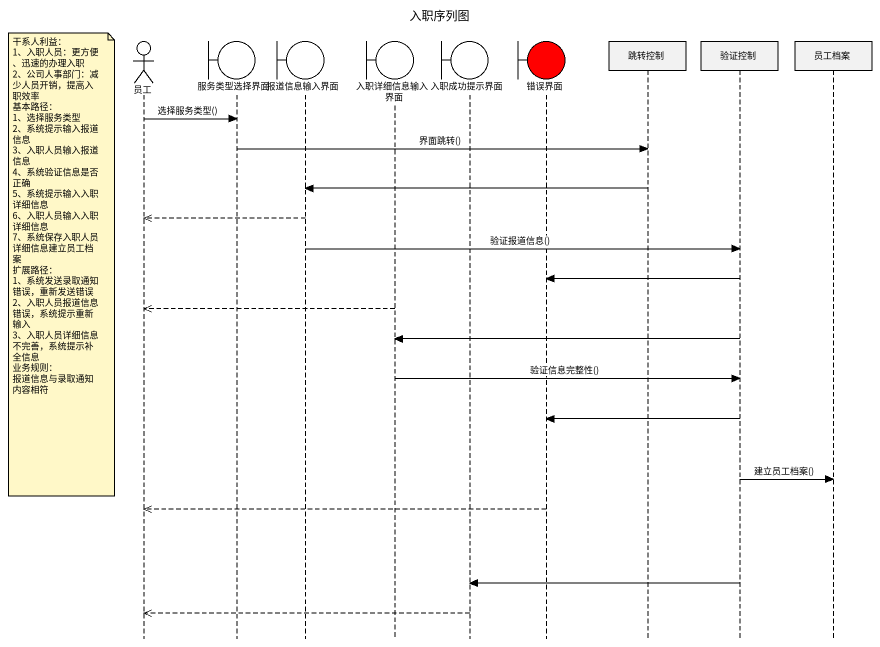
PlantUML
@startuml
title 入职序列图
hide footbox
actor 员工
boundary 服务类型选择界面
boundary 报道信息输入界面
boundary 入职详细信息输入界面
boundary 入职成功提示界面
boundary 错误界面 #FF0000
participant 跳转控制
participant 验证控制
participant 员工档案

员工 -> 服务类型选择界面 : 选择服务类型()
服务类型选择界面 -> 跳转控制 : 界面跳转()
跳转控制 -> 报道信息输入界面
报道信息输入界面 -->> 员工
报道信息输入界面 -> 验证控制 : 验证报道信息()
note left of 员工
  干系人利益：
  1、入职人员：更方便、迅速的办理入职
  2、公司人事部门：减少人员开销，提高入职效率
  基本路径：
  1、选择服务类型
  2、系统提示输入报道信息
  3、入职人员输入报道信息
  4、系统验证信息是否正确
  5、系统提示输入入职详细信息
  6、入职人员输入入职详细信息
  7、系统保存入职人员详细信息建立员工档案
  扩展路径：
  1、系统发送录取通知错误，重新发送错误
  2、入职人员报道信息错误，系统提示重新输入
  3、入职人员详细信息不完善，系统提示补全信息
  业务规则：
  报道信息与录取通知内容相符
end note
验证控制 -> 错误界面
入职详细信息输入界面 -->> 员工
验证控制 -> 入职详细信息输入界面
入职详细信息输入界面 -> 验证控制 : 验证信息完整性()
验证控制 -> 错误界面
验证控制 -> 员工档案 : 建立员工档案()
错误界面 -->> 员工
验证控制 -> 入职成功提示界面
入职成功提示界面 -->> 员工
@enduml
